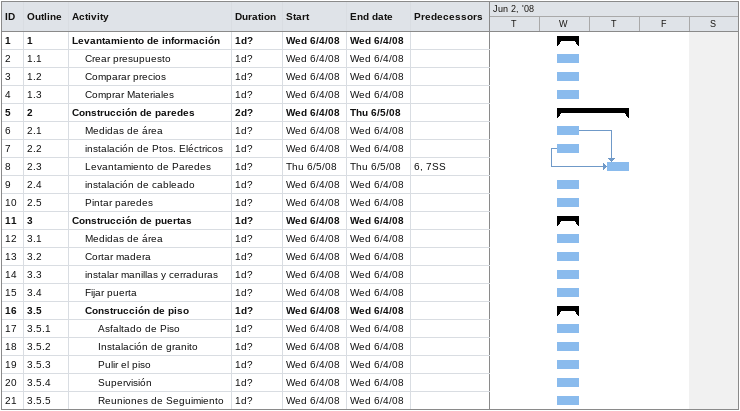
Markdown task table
| ID | WBS | Task | Duration | Start | Finish | Predecessors |
|---|---|---|---|---|---|---|
| 1 | 1 | **Levantamiento de información** | 1d? | 2008-06-04 | 2008-06-04 |  |
| 2 | 1.1 | Crear presupuesto | 1d? | 2008-06-04 | 2008-06-04 |  |
| 3 | 1.2 | Comparar precios | 1d? | 2008-06-04 | 2008-06-04 |  |
| 4 | 1.3 | Comprar Materiales | 1d? | 2008-06-04 | 2008-06-04 |  |
| 5 | 2 | **Construcción de paredes** | 2d? | 2008-06-04 | 2008-06-05 |  |
| 6 | 2.1 | Medidas de área | 1d? | 2008-06-04 | 2008-06-04 |  |
| 7 | 2.2 | instalación de Ptos. Eléctricos | 1d? | 2008-06-04 | 2008-06-04 |  |
| 8 | 2.3 | Levantamiento de Paredes | 1d? | 2008-06-05 | 2008-06-05 | 6, 7SS |
| 9 | 2.4 | instalación de cableado | 1d? | 2008-06-04 | 2008-06-04 |  |
| 10 | 2.5 | Pintar paredes | 1d? | 2008-06-04 | 2008-06-04 |  |
| 11 | 3 | **Construcción de puertas** | 1d? | 2008-06-04 | 2008-06-04 |  |
| 12 | 3.1 | Medidas de área | 1d? | 2008-06-04 | 2008-06-04 |  |
| 13 | 3.2 | Cortar madera | 1d? | 2008-06-04 | 2008-06-04 |  |
| 14 | 3.3 | instalar manillas y cerraduras | 1d? | 2008-06-04 | 2008-06-04 |  |
| 15 | 3.4 | Fijar puerta | 1d? | 2008-06-04 | 2008-06-04 |  |
| 16 | 3.5 | **Construcción de piso** | 1d? | 2008-06-04 | 2008-06-04 |  |
| 17 | 3.5.1 | Asfaltado de Piso | 1d? | 2008-06-04 | 2008-06-04 |  |
| 18 | 3.5.2 | Instalación de granito | 1d? | 2008-06-04 | 2008-06-04 |  |
| 19 | 3.5.3 | Pulir el piso | 1d? | 2008-06-04 | 2008-06-04 |  |
| 20 | 3.5.4 | Supervisión | 1d? | 2008-06-04 | 2008-06-04 |  |
| 21 | 3.5.5 | Reuniones de Seguimiento | 1d? | 2008-06-04 | 2008-06-04 |  |
